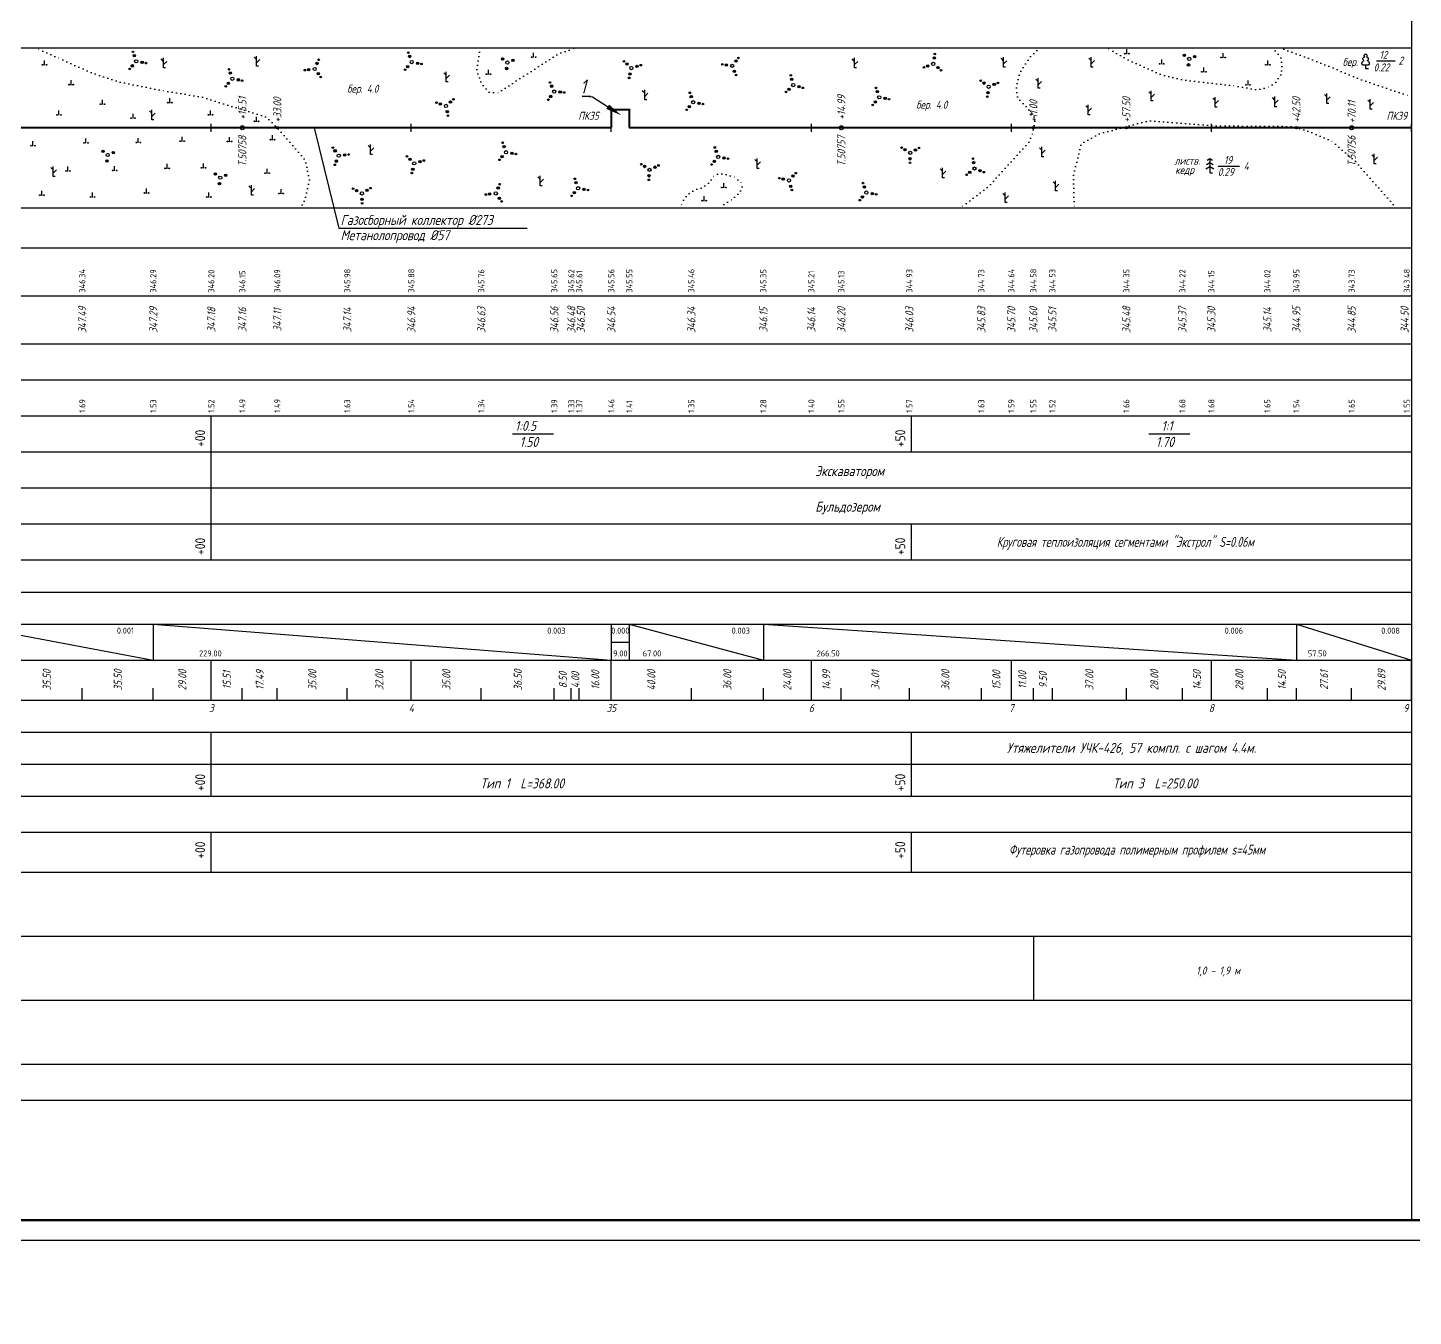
# Model space of a CAD drawing. Extents: x 0 to 1701, y -42 to 613.
# Drawn here: x 718.2 to 1064.5, y 0 to 322 of the extents above; entities that cross this region are included whole.
import ezdxf
from ezdxf import colors
from ezdxf.entities.mleader import LeaderData, LeaderLine
from ezdxf.enums import TextEntityAlignment as Align
from ezdxf.math import Vec2, Vec3

# ---------------------------------------------------------------- set-up
doc = ezdxf.new("R2010")
doc.units = 0
doc.linetypes.add('ИИDot', pattern=[1, 0, -1])
doc.layers.add('ИИ_ОФОРМЛЕНИЕ_025', color=7, linetype='Continuous', lineweight=25)
doc.layers.add('ИИ_ПРОФИЛЬ_025', color=7, linetype='Continuous', lineweight=25)
doc.layers.add('Подвал', color=7, linetype='Continuous')
doc.layers.add('ТХ-Л', color=140, linetype='Continuous')
doc.styles.add('VNIPISIMPLEXCUR', font='simplex.shx', dxfattribs={"width": 0.8, "oblique": 15})

# ---------------------------------------------------------------- blocks, each defined once
blk = doc.blocks.new('ИИ15002')
at = {"linetype": 'Continuous', "lineweight": 25}
h = blk.add_hatch(color=0, dxfattribs=at)
edge = h.paths.add_edge_path()
edge.add_arc((0, 0), 0.3, 0, 360)
at = {"color": 0, "linetype": 'Continuous', "lineweight": 25}
blk.add_circle((0, 0), 0.3, dxfattribs=at)
at = {"color": 0, "linetype": 'Continuous', "style": 'VNIPISIMPLEXCUR', "oblique": 15, "width": 0.8}
blk.add_attdef('STATIONING', (1, 1.3), '', height=2, rotation=90, dxfattribs=at)
at = {"color": 7, "linetype": 'Continuous', "style": 'VNIPISIMPLEXCUR', "oblique": 15, "width": 0.8}
blk.add_attdef('HEIGHT', text='', height=2, dxfattribs=at).set_placement((0, -1.3), align=Align.TOP_CENTER)
blk = doc.blocks.new('ИИ03А2Х4')
at = {"color": 0, "linetype": 'Continuous', "lineweight": 25}
blk.add_lwpolyline([(0, 0), (0, 594), (1682, 594), (1682, 0)], close=True, dxfattribs=at)
at = {"color": 0, "linetype": 'Continuous', "lineweight": 50}
blk.add_lwpolyline([(20, 5), (20, 589), (1677, 589), (1677, 5)], close=True, dxfattribs=at)
at = {"color": 0, "linetype": 'Continuous', "style": 'VNIPISIMPLEXCUR', "oblique": 15, "width": 0.8, "flags": 8}
blk.add_attdef('FORMAT', text='', height=2.5, dxfattribs=at).set_placement((1677, 1.25), align=Align.RIGHT)
blk = doc.blocks.new('ИИ053672А')
at = {"color": 0, "linetype": 'Continuous'}
for points in [[(0.7, 3.1), (0, 3.5), (-0.7, 3.1)], [(0, 3.5), (0, 0), (0.7, 0)], [(1, 0.92), (0, 1.5), (-1, 0.92)], [(0.85, 2.01), (0, 2.5), (-0.85, 2.01)]]:
    blk.add_lwpolyline(points, dxfattribs=at)
at = {"color": 0, "linetype": 'Continuous', "style": 'VNIPISIMPLEXCUR', "oblique": 15, "width": 0.8}
blk.add_attdef('RACE1', text='', height=2, dxfattribs=at).set_placement((-2, 2.25), align=Align.RIGHT)
blk.add_attdef('HEIGHT', (2, 2.25), '', height=2, dxfattribs=at)
blk.add_attdef('RACE2', text='', height=2, dxfattribs=at).set_placement((-2, 1.25), align=Align.TOP_RIGHT)
blk.add_attdef('THICKNESS', text='', height=2, dxfattribs=at).set_placement((2, 1.25), align=Align.TOP_LEFT)
blk.add_attdef('DISTANCE', text='', height=2, dxfattribs=at).set_placement((8.5, 1.75), align=Align.MIDDLE_LEFT)
blk = doc.blocks.new('ИИ053671А')
at = {"color": 0, "linetype": 'Continuous'}
blk.add_lwpolyline([(0, 0.88), (0.13, 0.88), (0.34, 0.88), (0.48, 0.88), (0.61, 0.89), (0.73, 0.91), (0.82, 0.94), (0.91, 1), (0.96, 1.07), (0.98, 1.15), (0.99, 1.23), (0.99, 1.29), (0.96, 1.38), (0.93, 1.45), (0.88, 1.52), (0.8, 1.61), (0.72, 1.69), (0.65, 1.77), (0.57, 1.84), (0.54, 1.89), (0.51, 1.93), (0.5, 1.97), (0.5, 1.99), (0.52, 2.02), (0.55, 2.05), (0.61, 2.12), (0.68, 2.2), (0.73, 2.29), (0.75, 2.37), (0.74, 2.44), (0.71, 2.52), (0.67, 2.58), (0.63, 2.62), (0.6, 2.65), (0.55, 2.68), (0.5, 2.71), (0.41, 2.76), (0.36, 2.79), (0.34, 2.81), (0.32, 2.83), (0.32, 2.85), (0.32, 2.87), (0.34, 2.89), (0.35, 2.93), (0.37, 2.97), (0.4, 3.03), (0.41, 3.1), (0.41, 3.19), (0.4, 3.25), (0.36, 3.32), (0.32, 3.38), (0.28, 3.41), (0.25, 3.44), (0.18, 3.48), (0.13, 3.49), (0.07, 3.5), (0, 3.5), (-0.07, 3.5), (-0.13, 3.49), (-0.18, 3.48), (-0.25, 3.44), (-0.28, 3.41), (-0.32, 3.38), (-0.36, 3.32), (-0.4, 3.25), (-0.41, 3.19), (-0.41, 3.1), (-0.4, 3.03), (-0.37, 2.97), (-0.35, 2.93), (-0.34, 2.89), (-0.32, 2.87), (-0.32, 2.85), (-0.32, 2.83), (-0.34, 2.81), (-0.36, 2.79), (-0.41, 2.76), (-0.5, 2.71), (-0.55, 2.68), (-0.6, 2.65), (-0.63, 2.62), (-0.67, 2.58), (-0.71, 2.52), (-0.74, 2.44), (-0.75, 2.37), (-0.73, 2.29), (-0.68, 2.2), (-0.61, 2.12), (-0.55, 2.05), (-0.52, 2.02), (-0.5, 1.99), (-0.5, 1.97), (-0.51, 1.93), (-0.54, 1.89), (-0.57, 1.84), (-0.65, 1.77), (-0.72, 1.69), (-0.8, 1.61), (-0.88, 1.52), (-0.93, 1.45), (-0.96, 1.38), (-0.99, 1.29), (-0.99, 1.23), (-0.98, 1.15), (-0.96, 1.07), (-0.91, 1), (-0.82, 0.94), (-0.73, 0.91), (-0.61, 0.89), (-0.48, 0.88), (-0.34, 0.88), (-0.13, 0.88)], close=True, dxfattribs=at)
blk.add_lwpolyline([(0, 0.88), (0, 0), (0.7, 0)], dxfattribs=at)
at = {"color": 0, "linetype": 'Continuous', "style": 'VNIPISIMPLEXCUR', "oblique": 15, "width": 0.8}
blk.add_attdef('RACE1', text='', height=2, dxfattribs=at).set_placement((-2, 2.25), align=Align.RIGHT)
blk.add_attdef('HEIGHT', (2, 2.25), '', height=2, dxfattribs=at)
blk.add_attdef('RACE2', text='', height=2, dxfattribs=at).set_placement((-2, 1.25), align=Align.TOP_RIGHT)
blk.add_attdef('THICKNESS', text='', height=2, dxfattribs=at).set_placement((2, 1.25), align=Align.TOP_LEFT)
blk.add_attdef('DISTANCE', text='', height=2, dxfattribs=at).set_placement((8.5, 1.75), align=Align.MIDDLE_LEFT)
blk = doc.blocks.new('ИИ053951')
at = {"linetype": 'Continuous', "lineweight": 25}
h = blk.add_hatch(color=0, dxfattribs=at)
edge = h.paths.add_edge_path()
edge.add_arc((-1.4, 0.53), 0.3, 0, 360)
h = blk.add_hatch(color=0, dxfattribs=at)
edge = h.paths.add_edge_path()
edge.add_arc((1.16, 0.95), 0.3, 0, 360)
h = blk.add_hatch(color=0, dxfattribs=at)
edge = h.paths.add_edge_path()
edge.add_arc((0.24, -1.48), 0.3, 0, 360)
at = {"color": 0, "linetype": 'Continuous', "lineweight": 25}
for centre, radius in [((-1.4, 0.53), 0.3), ((0, 0), 0.4), ((1.16, 0.95), 0.3), ((0.24, -1.48), 0.3)]:
    blk.add_circle(centre, radius, dxfattribs=at)
blk = doc.blocks.new('ИИ053952')
at = {"linetype": 'Continuous', "lineweight": 25}
h = blk.add_hatch(color=0, dxfattribs=at)
edge = h.paths.add_edge_path()
edge.add_arc((-1.31, 2.13), 0.2, 0, 360)
h = blk.add_hatch(color=0, dxfattribs=at)
edge = h.paths.add_edge_path()
edge.add_arc((-0.79, 1.28), 0.3, 0, 360)
h = blk.add_hatch(color=0, dxfattribs=at)
edge = h.paths.add_edge_path()
edge.add_arc((1.5, 0.04), 0.3, 0, 360)
h = blk.add_hatch(color=0, dxfattribs=at)
edge = h.paths.add_edge_path()
edge.add_arc((2.5, 0.07), 0.2, 0, 360)
h = blk.add_hatch(color=0, dxfattribs=at)
edge = h.paths.add_edge_path()
edge.add_arc((-1.19, -2.2), 0.2, 0, 360)
h = blk.add_hatch(color=0, dxfattribs=at)
edge = h.paths.add_edge_path()
edge.add_arc((-0.71, -1.32), 0.3, 0, 360)
at = {"color": 0, "linetype": 'Continuous', "lineweight": 25}
for centre, radius in [((-1.31, 2.13), 0.2), ((-0.79, 1.28), 0.3), ((0, 0), 0.4), ((1.5, 0.04), 0.3), ((2.5, 0.07), 0.2), ((-1.19, -2.2), 0.2), ((-0.71, -1.32), 0.3)]:
    blk.add_circle(centre, radius, dxfattribs=at)
blk = doc.blocks.new('ИИ05407')
at = {"linetype": 'Continuous', "lineweight": 25}
h = blk.add_hatch(color=0, dxfattribs=at)
edge = h.paths.add_edge_path()
edge.add_arc((-0.5, 0.1), 0.1, 0, 360)
h = blk.add_hatch(color=0, dxfattribs=at)
edge = h.paths.add_edge_path()
edge.add_arc((0.5, 0.1), 0.1, 0, 360)
at = {"color": 0, "linetype": 'Continuous', "lineweight": 25}
blk.add_lwpolyline([(0, 0), (0, 1.2)], dxfattribs=at)
for centre in [(-0.5, 0.1), (0.5, 0.1)]:
    blk.add_circle(centre, 0.1, dxfattribs=at)
blk = doc.blocks.new('ИИ05383')
at = {"color": 0, "linetype": 'Continuous', "lineweight": 25}
for points in [[(0, 1.66), (-0.59, 2.25)], [(0.5, 0), (0, 0), (0, 2.5)], [(0, 0.83), (0.83, 1.66)]]:
    blk.add_lwpolyline(points, dxfattribs=at)

msp = doc.modelspace()

# ---------------------------------------------------------------- linework, layer by layer
at = {"layer": 'ИИ_ПРОФИЛЬ_025', "flags": 128}
for points in [[(1064.065, 326.975), (1064.065, 23.975)], [(114.065, 316.975), (1064.065, 316.975)], [(1055.357, 313.667), (1060.019, 313.667)], [(764.065, 295.975), (764.065, 297.975)], [(814.065, 295.975), (814.065, 297.975)], [(864.065, 295.975), (864.065, 297.975)], [(914.065, 295.975), (914.065, 297.975)], [(964.065, 295.975), (964.065, 297.975)], [(1014.065, 295.975), (1014.065, 297.975)], [(1064.065, 295.975), (1064.065, 297.975)], [(618.565, 296.975), (864.065, 296.975)], [(868.565, 296.975), (1064.065, 296.975)], [(1015.745, 287.378), (1021.094, 287.378)], [(114.065, 276.975), (1064.065, 276.975)], [(114.065, 266.975), (1064.065, 266.975)], [(114.065, 254.975), (1064.065, 254.975)], [(114.065, 242.975), (1064.065, 242.975)], [(114.065, 233.975), (1064.065, 233.975)], [(114.065, 224.975), (1064.065, 224.975)], [(114.065, 215.975), (1064.065, 215.975)], [(114.065, 206.975), (1064.065, 206.975)], [(114.065, 197.975), (1064.065, 197.975)], [(114.065, 188.975), (1064.065, 188.975)], [(114.065, 180.975), (1064.065, 180.975)], [(114.065, 172.975), (1064.065, 172.975)], [(114.065, 163.975), (1064.065, 163.975)], [(764.065, 153.975), (764.065, 163.975)], [(814.065, 153.975), (814.065, 163.975)], [(864.065, 153.975), (864.065, 163.975)], [(914.065, 153.975), (914.065, 163.975)], [(964.065, 153.975), (964.065, 163.975)], [(1014.065, 153.975), (1014.065, 163.975)], [(1064.065, 153.975), (1064.065, 163.975)], [(731.815, 153.975), (731.815, 156.975)], [(749.565, 153.975), (749.565, 156.975)], [(771.82, 153.975), (771.82, 156.975)], [(780.565, 153.975), (780.565, 156.975)], [(798.065, 153.975), (798.065, 156.975)], [(831.565, 153.975), (831.565, 156.975)], [(849.815, 153.975), (849.815, 156.975)], [(854.065, 153.975), (854.065, 156.975)], [(856.065, 153.975), (856.065, 156.975)], [(884.065, 153.975), (884.065, 156.975)], [(902.065, 153.975), (902.065, 156.975)], [(921.56, 153.975), (921.56, 156.975)], [(938.565, 153.975), (938.565, 156.975)], [(956.565, 153.975), (956.565, 156.975)], [(969.565, 153.975), (969.565, 156.975)], [(974.315, 153.975), (974.315, 156.975)], [(992.815, 153.975), (992.815, 156.975)], [(1006.815, 153.975), (1006.815, 156.975)], [(1028.065, 153.975), (1028.065, 156.975)], [(1035.315, 153.975), (1035.315, 156.975)], [(1049.12, 153.975), (1049.12, 156.975)], [(114.065, 153.975), (1064.065, 153.975)], [(114.065, 145.975), (1064.065, 145.975)], [(114.065, 137.975), (1064.065, 137.975)], [(114.065, 129.975), (1064.065, 129.975)], [(114.065, 120.975), (1064.065, 120.975)], [(114.065, 110.975), (1064.065, 110.975)], [(114.065, 94.975), (1064.065, 94.975)], [(969.565, 94.975), (969.565, 78.975)], [(114.065, 78.975), (1064.065, 78.975)], [(114.065, 62.975), (1064.065, 62.975)], [(114.065, 53.975), (1064.065, 53.975)], [(114.065, 23.975), (1064.065, 23.975)]]:
    msp.add_lwpolyline(points, dxfattribs=at)
at = {"layer": 'ИИ_ПРОФИЛЬ_025', "linetype": 'ИИDot', "flags": 128}
for points in [[(785.935, 276.975), (787.199, 278.12), (788.613, 283.799), (787.579, 288.927), (780.565, 296.975), (777.777, 299.678), (761.706, 304.653), (752.006, 306.233), (740.971, 308.459), (734.022, 310.754), (725.945, 314.397), (719.929, 316.975)], [(831.281, 316.975), (830.418, 311.383), (831.622, 307.925), (833.653, 305.776), (835.737, 305.712), (838.289, 307.363), (850.949, 315.552), (855.383, 316.975)], [(971.322, 316.975), (970.846, 316.711), (968.742, 314.669), (966.172, 310.743), (965.324, 307.362), (965.573, 304.578), (967.638, 302.374), (969.601, 300.151), (970.001, 298.872), (969.267, 295.388), (968.358, 293.283), (958.434, 282.383), (954.805, 279.557), (951.565, 277.226), (951.106, 276.975)], [(1029.29, 316.975), (1031.336, 314.784), (1031.692, 312.808), (1031.58, 310.365), (1030.004, 308.186), (1028.305, 307.09), (1025.434, 306.502), (1019.663, 307.482), (1007.131, 308.9), (1001.53, 310.27), (993.868, 313.621), (987.849, 316.975)], [(1031.11, 316.975), (1037.687, 314.597), (1043.678, 312.25), (1051.583, 308.979), (1061.362, 305.634), (1064.065, 304.887)], [(1060.257, 276.975), (1049.929, 288.726), (1044.199, 293.595), (1038.919, 295.901), (1034.57, 297.318), (1015.425, 297.464), (998.319, 298.723), (986.058, 295.476), (981.57, 293.029), (979.57, 285.056), (979.766, 276.975)], [(891.475, 276.975), (892.413, 278.104), (894.129, 278.939), (896.099, 280.786), (896.808, 281.874), (896.505, 283.346), (894.789, 284.714), (892.56, 285.368), (891.011, 285.594), (889.625, 284.791), (888.612, 283.303), (886.895, 281.992), (885.256, 281.566), (883.784, 280.785), (882.389, 279.44), (881.603, 277.795), (881.507, 276.975)]]:
    msp.add_lwpolyline(points, dxfattribs=at)
at = {"layer": 'ИИ_ПРОФИЛЬ_025'}
for centre in [(771.82, 296.975), (921.56, 296.975), (1049.12, 296.975)]:
    msp.add_circle(centre, 0.5, dxfattribs=at)
at = {"layer": 'Подвал'}
for p, q in [((701.315, 172.975), (749.565, 163.975)), ((749.565, 172.975), (749.565, 163.975)), ((749.565, 172.975), (749.565, 163.975)), ((749.565, 172.975), (864.065, 163.975)), ((864.065, 172.975), (864.065, 163.975)), ((864.065, 172.975), (864.065, 163.975)), ((868.565, 172.975), (868.565, 163.975)), ((868.565, 172.975), (868.565, 163.975)), ((868.565, 172.975), (902.065, 163.975)), ((902.065, 172.975), (902.065, 163.975)), ((902.065, 172.975), (902.065, 163.975)), ((902.065, 172.975), (1035.315, 163.975)), ((1035.315, 172.975), (1035.315, 163.975)), ((1035.315, 172.975), (1035.315, 163.975)), ((1035.315, 172.975), (1064.065, 163.975)), ((1064.065, 172.975), (1064.065, 163.975)), ((1064.065, 172.975), (1064.065, 163.975)), ((1064.065, 172.975), (1064.065, 163.975)), ((1064.065, 172.975), (1064.065, 163.975)), ((864.065, 168.475), (868.565, 168.475))]:
    msp.add_line(p, q, dxfattribs=at)
at = {"layer": 'ТХ-Л', "const_width": 0.5}
for points in [[(864.065, 296.975), (864.065, 301.475), (868.565, 301.475), (868.565, 296.975)], [(618.565, 296.975), (864.065, 296.975)], [(868.565, 296.975), (1064.065, 296.975)]]:
    msp.add_lwpolyline(points, dxfattribs=at)
at = {"layer": 'ТХ-Л', "flags": 128}
msp.add_lwpolyline([(789.784, 296.975), (795.908, 271.914), (842.997, 271.914)], dxfattribs=at)
at = {"layer": 'ТХ-Л'}
for points in [[(764.065, 215.975), (764.065, 224.975)], [(939.065, 215.975), (939.065, 224.975)], [(839.384, 220.474), (849.641, 220.474)], [(998.407, 220.474), (1008.664, 220.474)], [(764.065, 188.975), (764.065, 215.975)], [(939.065, 188.975), (939.065, 197.975)], [(764.065, 129.975), (764.065, 145.975)], [(939.065, 129.975), (939.065, 145.975)], [(764.065, 110.975), (764.065, 120.975)], [(939.065, 110.975), (939.065, 120.975)]]:
    msp.add_lwpolyline(points, dxfattribs=at)

# ---------------------------------------------------------------- block references
at = {"layer": 'ИИ_ОФОРМЛЕНИЕ_025'}
msp.add_blockref('ИИ03А2Х4', (19.065, 18.975), dxfattribs=at)
at = {"layer": 'ИИ_ПРОФИЛЬ_025'}
for name, p, rotation in [('ИИ053952', (745.308, 313.593), 227.8189189251007), ('ИИ053952', (814.156, 313.378), 227.8189189251007), ('ИИ05407', (844.646, 314.518), 7.024483642144162e-05), ('ИИ053952', (944.542, 312.936), 319.2846308902019), ('ИИ05407', (992.941, 315.39), 7.024483642144162e-05), ('ИИ053951', (1008.529, 314.186), 343.629236911503), ('ИИ05407', (1016.999, 314.435), 7.024483642144162e-05), ('ИИ05407', (722.392, 312.602), 7.024483642144162e-05), ('ИИ05383', (752.1, 311.917), 7.024483642144162e-05), ('ИИ053952', (769.312, 309.225), 227.8189189251007), ('ИИ05383', (775.367, 312.374), 7.024483642144162e-05), ('ИИ053952', (789.918, 311.664), 65.20912288003667), ('ИИ053951', (838.068, 313.273), 343.629236911503), ('ИИ053952', (869.06, 311.879), 15.69789688214183), ('ИИ053952', (894.277, 312.46), 290.1948762831296), ('ИИ05383', (924.858, 311.917), 7.024483642144162e-05), ('ИИ05383', (962.136, 312.083), 7.024483642144162e-05), ('ИИ05383', (984.035, 312.152), 7.024483642144162e-05), ('ИИ05407', (1001.642, 312.845), 7.024483642144162e-05), ('ИИ05407', (1012.179, 310.85), 7.024483642144162e-05), ('ИИ05407', (1028.186, 312.596), 7.024483642144162e-05), ('ИИ05407', (729.028, 307.66), 7.024483642144162e-05), ('ИИ05383', (822.814, 308.425), 7.024483642144162e-05), ('ИИ05407', (833.332, 310.254), 7.024483642144162e-05), ('ИИ053952', (849.773, 306.015), 233.3860416242255), ('ИИ053952', (909.529, 307.646), 102.2226827167791), ('ИИ053952', (958.387, 307.216), 141.0979730751868), ('ИИ05383', (970.733, 306.874), 7.024483642144162e-05), ('ИИ05407', (1023.227, 307.612), 7.024483642144162e-05), ('ИИ05383', (872.401, 303.932), 7.024483642144162e-05), ('ИИ053952', (884.528, 303.363), 227.8189189251007), ('ИИ053952', (931.04, 304.587), 227.8189189251007), ('ИИ05383', (999.015, 303.719), 7.024483642144162e-05), ('ИИ05383', (1042.904, 303.07), 7.024483642144162e-05), ('ИИ05407', (736.867, 302.79), 7.024483642144162e-05), ('ИИ05383', (749.196, 298.963), 7.024483642144162e-05), ('ИИ05407', (753.68, 303.142), 7.024483642144162e-05), ('ИИ053952', (822.733, 302.443), 280.0555168255516), ('ИИ05383', (983.271, 300.2), 7.024483642144162e-05), ('ИИ05383', (1015.033, 302.156), 7.024483642144162e-05), ('ИИ05383', (1029.917, 302.249), 7.024483642144162e-05), ('ИИ05383', (1053.787, 301.618), 7.024483642144162e-05), ('ИИ05407', (725.992, 300.104), 7.024483642144162e-05), ('ИИ05407', (744.498, 299.259), 7.024483642144162e-05), ('ИИ05407', (763.85, 300.104), 7.024483642144162e-05), ('ИИ05407', (775.388, 298.482), 7.024483642144162e-05), ('ИИ05407', (756.774, 293.549), 7.024483642144162e-05), ('ИИ05407', (768.611, 293.461), 7.024483642144162e-05), ('ИИ05407', (779.378, 293.906), 7.024483642144162e-05), ('ИИ05407', (719.489, 292.411), 7.024483642144162e-05), ('ИИ05407', (732.736, 293.105), 7.024483642144162e-05), ('ИИ053951', (738.172, 290.171), 343.629236911503), ('ИИ05407', (745.825, 293.193), 7.024483642144162e-05), ('ИИ053952', (795.924, 290.012), 5.07045764378776), ('ИИ05383', (803.843, 290.295), 7.024483642144162e-05), ('ИИ053952', (814.795, 288.083), 134.7730711988315), ('ИИ053952', (837.747, 290.867), 227.8189189251007), ('ИИ053952', (890.777, 289.7), 227.8189189251007), ('ИИ053952', (938.779, 290.721), 267.1212750047659), ('ИИ05383', (971.692, 289.751), 7.024483642144162e-05), ('ИИ05407', (753.025, 286.746), 7.024483642144162e-05), ('ИИ05407', (762.108, 286.858), 7.024483642144162e-05), ('ИИ053952', (873.612, 286.469), 264.2820188656088), ('ИИ05383', (900.521, 286.803), 7.024483642144162e-05), ('ИИ053952', (954.847, 286.794), 97.20194544121507), ('ИИ05383', (1054.799, 287.985), 7.024483642144162e-05), ('ИИ05383', (724.516, 284.781), 7.024483642144162e-05), ('ИИ05407', (728.24, 286.072), 7.024483642144162e-05), ('ИИ05407', (739.902, 286.184), 7.024483642144162e-05), ('ИИ053951', (766.3, 284.52), 343.629236911503), ('ИИ05407', (778.034, 285.51), 7.024483642144162e-05), ('ИИ05383', (846.28, 282.475), 7.024483642144162e-05), ('ИИ053952', (855.764, 281.866), 227.8189189251007), ('ИИ053952', (908.476, 283.812), 285.0568008472362), ('ИИ05383', (946.823, 284.473), 7.024483642144162e-05), ('ИИ05407', (721.728, 280.02), 7.024483642144162e-05), ('ИИ05407', (734.403, 279.571), 7.024483642144162e-05), ('ИИ05407', (747.866, 280.577), 7.024483642144162e-05), ('ИИ05407', (763.452, 279.571), 7.024483642144162e-05), ('ИИ05383', (774.073, 280.173), 7.024483642144162e-05), ('ИИ05407', (781.51, 280.465), 7.024483642144162e-05), ('ИИ053952', (801.714, 280.576), 269.8618719403074), ('ИИ053952', (835.176, 280.576), 65.04237649371488), ('ИИ05407', (892.168, 281.97), 7.024483642144162e-05), ('ИИ053952', (927.822, 280.791), 227.8189189251007), ('ИИ05383', (962.501, 278.3), 7.024483642144162e-05), ('ИИ05383', (975.109, 281.24), 7.024483642144162e-05), ('ИИ05407', (887.291, 278.654), 7.024483642144162e-05)]:
    msp.add_blockref(name, p, dxfattribs=dict(at, rotation=rotation))
ref = msp.add_blockref('ИИ053671А', (1052.623, 311.808), dxfattribs=dict(at, zscale=0.5, rotation=0.0001422011755241881))
ref.add_attrib('RACE1', 'бер.', dxfattribs={"layer": '0', "color": 0, "linetype": 'Continuous', "height": 2, "rotation": 0.00014, "style": 'VNIPISIMPLEXCUR', "oblique": 15, "width": 0.8}).set_placement((1050.707, 312.426), align=Align.RIGHT)
ref.add_attrib('HEIGHT', '12', (1056.063, 314.211), dxfattribs={"layer": '0', "color": 0, "linetype": 'Continuous', "height": 2, "rotation": 0.00014, "style": 'VNIPISIMPLEXCUR', "oblique": 15, "width": 0.8})
ref.add_attrib('THICKNESS', '0.22', dxfattribs={"layer": '0', "color": 0, "linetype": 'Continuous', "height": 2, "rotation": 0.00014, "style": 'VNIPISIMPLEXCUR', "oblique": 15, "width": 0.8}).set_placement((1054.623, 313.058), align=Align.TOP_LEFT)
ref.add_attrib('DISTANCE', '2', dxfattribs={"layer": '0', "color": 0, "linetype": 'Continuous', "height": 2, "rotation": 0.00014, "style": 'VNIPISIMPLEXCUR', "oblique": 15, "width": 0.8}).set_placement((1060.838, 313.769), align=Align.MIDDLE_LEFT)
for p, values in [((992.815, 296.975), {'STATIONING': '+57.50'}), ((1035.315, 296.975), {'STATIONING': '+42.50'}), ((780.565, 296.975), {'STATIONING': '+33.00'}), ((969.565, 296.975), {'STATIONING': '+11.00'})]:
    msp.add_blockref('ИИ15002', p, dxfattribs=at).add_auto_attribs(values)
ref = msp.add_blockref('ИИ053672А', (1013.672, 285.677), dxfattribs=dict(at, rotation=7.024483642780274e-05))
ref.add_attrib('RACE1', 'листв.', dxfattribs={"layer": '0', "color": 0, "linetype": 'Continuous', "height": 2, "rotation": 0.00007, "style": 'VNIPISIMPLEXCUR', "oblique": 15, "width": 0.8}).set_placement((1011.231, 287.722), align=Align.RIGHT)
ref.add_attrib('RACE2', 'кедр', dxfattribs={"layer": '0', "color": 0, "linetype": 'Continuous', "height": 2, "rotation": 0.00007, "style": 'VNIPISIMPLEXCUR', "oblique": 15, "width": 0.8}).set_placement((1009.728, 287.433), align=Align.TOP_RIGHT)
ref.add_attrib('HEIGHT', '19', (1017.206, 287.919), dxfattribs={"layer": '0', "color": 0, "linetype": 'Continuous', "height": 2, "rotation": 0.00007, "style": 'VNIPISIMPLEXCUR', "oblique": 15, "width": 0.8})
ref.add_attrib('THICKNESS', '0.29', dxfattribs={"layer": '0', "color": 0, "linetype": 'Continuous', "height": 2, "rotation": 0.00007, "style": 'VNIPISIMPLEXCUR', "oblique": 15, "width": 0.8}).set_placement((1015.672, 286.927), align=Align.TOP_LEFT)
ref.add_attrib('DISTANCE', '4', dxfattribs={"layer": '0', "color": 0, "linetype": 'Continuous', "height": 2, "rotation": 0.00007, "style": 'VNIPISIMPLEXCUR', "oblique": 15, "width": 0.8}).set_placement((1022.172, 287.427), align=Align.MIDDLE_LEFT)

# ---------------------------------------------------------------- texts
at = {"layer": 'ИИ_ПРОФИЛЬ_025', "style": 'VNIPISIMPLEXCUR', "oblique": 15, "width": 0.8}
for s, p in [('+15.51', (771.82, 298.975)), ('+14.99', (921.56, 298.975)), ('+70.11', (1049.145, 298.093))]:
    msp.add_text(s, height=2, rotation=90, dxfattribs=at).set_placement(p, align=Align.MIDDLE_LEFT)
for p in [(798.029, 305.736), (940.27, 301.736)]:
    msp.add_text('бер. 4.0', height=2, rotation=0.00007, dxfattribs=at).set_placement(p)
for s, p in [('ПК35', (858.361, 298.975)), ('ПК39', (1060.421, 298.975)), ('3', (764.065, 150.975)), ('4', (814.065, 150.975)), ('35', (864.065, 150.975)), ('6', (914.065, 150.975)), ('7', (964.065, 150.975)), ('8', (1014.065, 150.975)), ('9', (1062.688, 150.975))]:
    msp.add_text(s, height=2, dxfattribs=at).set_placement(p, align=Align.CENTER)
for s, p in [('Т.50758', (771.82, 294.975)), ('Т.50757', (921.56, 294.975)), ('Т.50756', (1049.12, 294.975))]:
    msp.add_text(s, height=2, rotation=90, dxfattribs=at).set_placement(p, align=Align.MIDDLE_RIGHT)
for s, p in [('347.49', (732.815, 248.975)), ('347.29', (750.565, 248.975)), ('347.18', (765.065, 248.975)), ('347.16', (772.82, 248.975)), ('347.11', (781.565, 248.975)), ('347.14', (799.065, 248.975)), ('346.94', (815.065, 248.975)), ('346.63', (832.565, 248.975)), ('346.56', (850.815, 248.975)), ('346.48', (855.065, 248.975)), ('346.50', (857.441, 248.975)), ('346.54', (865.065, 248.975)), ('346.34', (885.065, 248.975)), ('346.15', (903.065, 248.975)), ('346.14', (915.065, 248.975)), ('346.20', (922.56, 248.975)), ('346.03', (939.565, 248.975)), ('345.83', (957.565, 248.975)), ('345.70', (965.065, 248.975)), ('345.60', (970.565, 248.975)), ('345.51', (975.315, 248.975)), ('345.48', (993.815, 248.975)), ('345.37', (1007.815, 248.975)), ('345.30', (1015.065, 248.975)), ('345.14', (1029.065, 248.975)), ('344.95', (1036.315, 248.975)), ('344.85', (1050.12, 248.975)), ('344.50', (1063.361, 248.975))]:
    msp.add_text(s, height=2, rotation=90, dxfattribs=at).set_placement(p, align=Align.CENTER)
for s, p in [('35.50', (722.94, 158.975)), ('35.50', (740.69, 158.975)), ('29.00', (756.815, 158.975)), ('15.51', (767.942, 158.975)), ('17.49', (776.192, 158.975)), ('35.00', (789.315, 158.975)), ('32.00', (806.065, 158.975)), ('35.00', (822.815, 158.975)), ('36.50', (840.69, 158.975)), ('8.50', (851.94, 158.975)), ('4.00', (855.065, 158.975)), ('16.00', (860.065, 158.975)), ('40.00', (874.065, 158.975)), ('36.00', (893.065, 158.975)), ('24.00', (908.065, 158.975)), ('14.99', (917.812, 158.975)), ('34.01', (930.062, 158.975)), ('36.00', (947.565, 158.975)), ('15.00', (960.315, 158.975)), ('11.00', (966.815, 158.975)), ('9.50', (971.94, 158.975)), ('37.00', (983.565, 158.975)), ('28.00', (999.815, 158.975)), ('14.50', (1010.44, 158.975)), ('28.00', (1021.065, 158.975)), ('14.50', (1031.69, 158.975)), ('27.61', (1042.217, 158.975)), ('29.89', (1056.592, 158.975))]:
    msp.add_text(s, height=2, rotation=90, dxfattribs=at).set_placement(p, align=Align.MIDDLE_CENTER)
msp.add_text('1,0 - 1,9 м', height=2, dxfattribs=at).set_placement((1015.752, 87.394), align=Align.TOP_CENTER)
at = {"layer": 'Подвал', "ltscale": 100, "char_height": 1.5, "attachment_point": 4, "rotation": 89.99998, "style": 'VNIPISIMPLEXCUR'}
for s, insert in [('\\W0.800;\\W0.8;\\Q0.0;346.34', (731.815, 255.775)), ('\\W0.800;\\W0.8;\\Q0.0;346.29', (749.565, 255.775)), ('\\W0.800;\\W0.8;\\Q0.0;346.20', (764.065, 255.775)), ('\\W0.800;\\W0.8;\\Q0.0;346.15', (771.82, 255.775)), ('\\W0.800;\\W0.8;\\Q0.0;346.09', (780.565, 255.775)), ('\\W0.800;\\W0.8;\\Q0.0;345.98', (798.065, 255.775)), ('\\W0.800;\\W0.8;\\Q0.0;345.88', (814.065, 255.775)), ('\\W0.800;\\W0.8;\\Q0.0;345.76', (831.565, 255.775)), ('\\W0.800;\\W0.8;\\Q0.0;345.65', (849.815, 255.775)), ('\\W0.800;\\W0.8;\\Q0.0;345.62', (854.065, 255.775)), ('\\W0.800;\\W0.8;\\Q0.0;345.61', (856.065, 255.775)), ('\\W0.800;\\W0.8;\\Q0.0;345.56', (864.065, 255.775)), ('\\W0.800;\\W0.8;\\Q0.0;345.55', (868.565, 255.775)), ('\\W0.800;\\W0.8;\\Q0.0;345.46', (884.065, 255.775)), ('\\W0.800;\\W0.8;\\Q0.0;345.35', (902.065, 255.775)), ('\\W0.800;\\W0.8;\\Q0.0;345.21', (914.065, 255.775)), ('\\W0.800;\\W0.8;\\Q0.0;345.13', (921.56, 255.775)), ('\\W0.800;\\W0.8;\\Q0.0;344.93', (938.565, 255.775)), ('\\W0.800;\\W0.8;\\Q0.0;344.73', (956.565, 255.775)), ('\\W0.800;\\W0.8;\\Q0.0;344.64', (964.065, 255.775)), ('\\W0.800;\\W0.8;\\Q0.0;344.58', (969.565, 255.775)), ('\\W0.800;\\W0.8;\\Q0.0;344.53', (974.315, 255.775)), ('\\W0.800;\\W0.8;\\Q0.0;344.35', (992.815, 255.775)), ('\\W0.800;\\W0.8;\\Q0.0;344.22', (1006.815, 255.775)), ('\\W0.800;\\W0.8;\\Q0.0;344.15', (1014.065, 255.775)), ('\\W0.800;\\W0.8;\\Q0.0;344.02', (1028.065, 255.775)), ('\\W0.800;\\W0.8;\\Q0.0;343.95', (1035.315, 255.775)), ('\\W0.800;\\W0.8;\\Q0.0;343.73', (1049.12, 255.775)), ('\\W0.800;\\W0.8;\\Q0.0;343.48', (1062.915, 255.775)), ('\\W0.800;\\W0.8;\\Q0.0;1.69', (731.815, 225.775)), ('\\W0.800;\\W0.8;\\Q0.0;1.53', (749.565, 225.775)), ('\\W0.800;\\W0.8;\\Q0.0;1.52', (764.065, 225.775)), ('\\W0.800;\\W0.8;\\Q0.0;1.49', (771.82, 225.775)), ('\\W0.800;\\W0.8;\\Q0.0;1.49', (780.565, 225.775)), ('\\W0.800;\\W0.8;\\Q0.0;1.63', (798.065, 225.775)), ('\\W0.800;\\W0.8;\\Q0.0;1.54', (814.065, 225.775)), ('\\W0.800;\\W0.8;\\Q0.0;1.34', (831.565, 225.775)), ('\\W0.800;\\W0.8;\\Q0.0;1.39', (849.815, 225.775)), ('\\W0.800;\\W0.8;\\Q0.0;1.33', (854.065, 225.775)), ('\\W0.800;\\W0.8;\\Q0.0;1.37', (856.065, 225.775)), ('\\W0.800;\\W0.8;\\Q0.0;1.46', (864.065, 225.775)), ('\\W0.800;\\W0.8;\\Q0.0;1.41', (868.565, 225.775)), ('\\W0.800;\\W0.8;\\Q0.0;1.35', (884.065, 225.775)), ('\\W0.800;\\W0.8;\\Q0.0;1.28', (902.065, 225.775)), ('\\W0.800;\\W0.8;\\Q0.0;1.40', (914.065, 225.775)), ('\\W0.800;\\W0.8;\\Q0.0;1.55', (921.56, 225.775)), ('\\W0.800;\\W0.8;\\Q0.0;1.57', (938.565, 225.775)), ('\\W0.800;\\W0.8;\\Q0.0;1.63', (956.565, 225.775)), ('\\W0.800;\\W0.8;\\Q0.0;1.59', (964.065, 225.775)), ('\\W0.800;\\W0.8;\\Q0.0;1.55', (969.565, 225.775)), ('\\W0.800;\\W0.8;\\Q0.0;1.52', (974.315, 225.775)), ('\\W0.800;\\W0.8;\\Q0.0;1.66', (992.815, 225.775)), ('\\W0.800;\\W0.8;\\Q0.0;1.68', (1006.815, 225.775)), ('\\W0.800;\\W0.8;\\Q0.0;1.68', (1014.065, 225.775)), ('\\W0.800;\\W0.8;\\Q0.0;1.65', (1028.065, 225.775)), ('\\W0.800;\\W0.8;\\Q0.0;1.54', (1035.315, 225.775)), ('\\W0.800;\\W0.8;\\Q0.0;1.65', (1049.12, 225.775)), ('\\W0.800;\\W0.8;\\Q0.0;1.55', (1062.915, 225.775))]:
    msp.add_mtext(s, dxfattribs=dict(at, insert=insert))
at = {"layer": 'Подвал', "ltscale": 100, "char_height": 1.5, "style": 'VNIPISIMPLEXCUR'}
for s, insert, attachment_point in [('\\W0.800;\\W0.8;\\Q0.0;0.001', (744.74, 172.075), 3), ('\\W0.800;\\W0.8;\\Q0.0;0.003', (852.615, 172.075), 3), ('\\W0.800;\\W0.8;\\Q0.0;0.000', (866.315, 172.075), 2), ('\\W0.800;\\W0.8;\\Q0.0;0.003', (898.715, 172.075), 3), ('\\W0.800;\\W0.8;\\Q0.0;0.006', (1021.99, 172.075), 3), ('\\W0.800;\\W0.8;\\Q0.0;0.008', (1061.19, 172.075), 3), ('\\W0.800;\\W0.8;\\Q0.0;229.00', (761.015, 164.875), 7), ('\\W0.800;\\W0.8;\\Q0.0;9.00', (866.315, 164.875), 8), ('\\W0.800;\\W0.8;\\Q0.0;67.00', (871.915, 164.875), 7), ('\\W0.800;\\W0.8;\\Q0.0;266.50', (915.39, 164.875), 7), ('\\W0.800;\\W0.8;\\Q0.0;57.50', (1038.19, 164.875), 7)]:
    msp.add_mtext(s, dxfattribs=dict(at, insert=insert, attachment_point=attachment_point))
at = {"layer": 'ТХ-Л', "style": 'VNIPISIMPLEXCUR', "oblique": 15}
for s, width, p in [('Газосборный коллектор %%C273', 0.8, (796.386, 272.697)), ('Метанолопровод %%C57', 0.8, (796.386, 268.886)), ('1:0.5', 0.8, (839.974, 221.242)), ('1:1', 0.8, (1001.578, 221.242)), ('1.50', 0.8, (841.164, 217.237)), ('1.70', 0.8, (1000.187, 217.237)), ('Экскаватором', 0.8, (915.04, 209.941)), ('Бульдозером', 0.8, (915.04, 201.05)), ('Круговая теплоизоляция сегментами "Экстрол" S=0.06м ', 0.7, (960.402, 192.256)), ('Тип 1  L=368.00', 0.8, (831.322, 131.89)), ('Тип 3  L=250.00', 0.8, (989.429, 131.89))]:
    msp.add_text(s, height=2.5, dxfattribs=dict(at, width=width)).set_placement(p)
at = {"layer": 'ТХ-Л', "char_height": 2.5, "attachment_point": 8, "rotation": 89.672, "style": 'VNIPISIMPLEXCUR'}
for s, insert in [('{\\Q0;+00}', (762.53, 219.377)), ('{\\Q0;+50}', (937.53, 219.377)), ('{\\Q0;+00}', (762.53, 192.377)), ('{\\Q0;+50}', (937.53, 192.377)), ('{\\Q0;+00}', (762.53, 133.377)), ('{\\Q0;+50}', (937.53, 133.377)), ('{\\Q0;+00}', (762.53, 116.475)), ('{\\Q0;+50}', (937.53, 116.475))]:
    msp.add_mtext(s, dxfattribs=dict(at, insert=insert))
at = {"layer": 'ТХ-Л', "char_height": 2.5, "attachment_point": 1, "style": 'VNIPISIMPLEXCUR'}
for s, width, insert in [('\\pi19.766;Утяжелители УЧК-426, 57 компл. с шагом 4.4м.', 118.1348, (943.141, 143.286)), ('\\pi17.792;{\\W0.7;Футеровка газопровода полимерным профилем s=45мм}', 113.07627, (945.642, 117.857))]:
    msp.add_mtext_dynamic_manual_height_columns(s, width=width, gutter_width=12.5, heights=[0], dxfattribs=dict(at, insert=insert))

# ---------------------------------------------------------------- leaders
at = {"layer": 'ТХ-Л', "ltscale": 100}
ml = msp.add_multileader_mtext('Standard', dxfattribs=at)
ml.set_content('1\\P', color=256, style='VNIPISIMPLEXCUR')
ml.set_leader_properties()
ml.build(insert=Vec2(0, 0))
ml.multileader.update_dxf_attribs({"leader_type": 0, "has_dogleg": 0, "text_left_attachment_type": 0, "text_right_attachment_type": 0, "dogleg_length": 0.36})
ctx = ml.context
ctx.base_point, ctx.char_height = Vec3(1565.024, 588.436), 3.5
ctx.left_attachment, ctx.right_attachment = 0, 0
notes = []
notes.append((ctx, [(0, (0, 0, 0), (0, 0), (1, 0), 1, [])]))
ctx.mtext.insert, ctx.mtext.flow_direction = Vec3(1567.024, 588.436), 5
at = {"layer": 'ТХ-Л', "linetype": 'Continuous', "ltscale": 100}
ml = msp.add_multileader_mtext('Standard', dxfattribs=at)
ml.set_content('1', color=256, style='VNIPISIMPLEXCUR')
ml.set_leader_properties()
ml.build(insert=Vec2(0, 0))
ml.multileader.update_dxf_attribs({"has_dogleg": 0, "text_left_attachment_type": 6, "text_right_attachment_type": 6, "dogleg_length": 1})
ctx = ml.context
ctx.base_point, ctx.char_height, ctx.landing_gap_size, ctx.plane_origin = Vec3(856.8, 304.836), 3.5, 0, Vec3(866.326, 298.66)
ctx.left_attachment, ctx.right_attachment, ctx.text_align_type = 6, 6, 2
notes.append((ctx, [(0, (1, 1, 0), (855.8, 304.836), (1, 0), 1, [(0, [(866.527, 300.1), (859.35, 304.636)], 0, [])])]))
ctx.mtext.insert, ctx.mtext.alignment, ctx.mtext.line_spacing_factor, ctx.mtext.flow_direction = Vec3(857.738, 309.036), 3, 0.908571, 5
for ctx, leaders in notes:
    for number, flags, end, landing, length, lines in leaders:
        leader = LeaderData()
        leader.index, (leader.has_last_leader_line, leader.has_dogleg_vector, leader.attachment_direction) = number, flags
        leader.last_leader_point, leader.dogleg_vector, leader.dogleg_length = Vec3(end), Vec3(landing), length
        for number, points, colour, breaks in lines:
            line = LeaderLine()
            line.index, line.vertices, line.color, line.breaks = number, Vec3.list(points), colors.encode_raw_color(colour), breaks
            leader.lines.append(line)
        ctx.leaders.append(leader)

doc.saveas('drawing.dxf')
